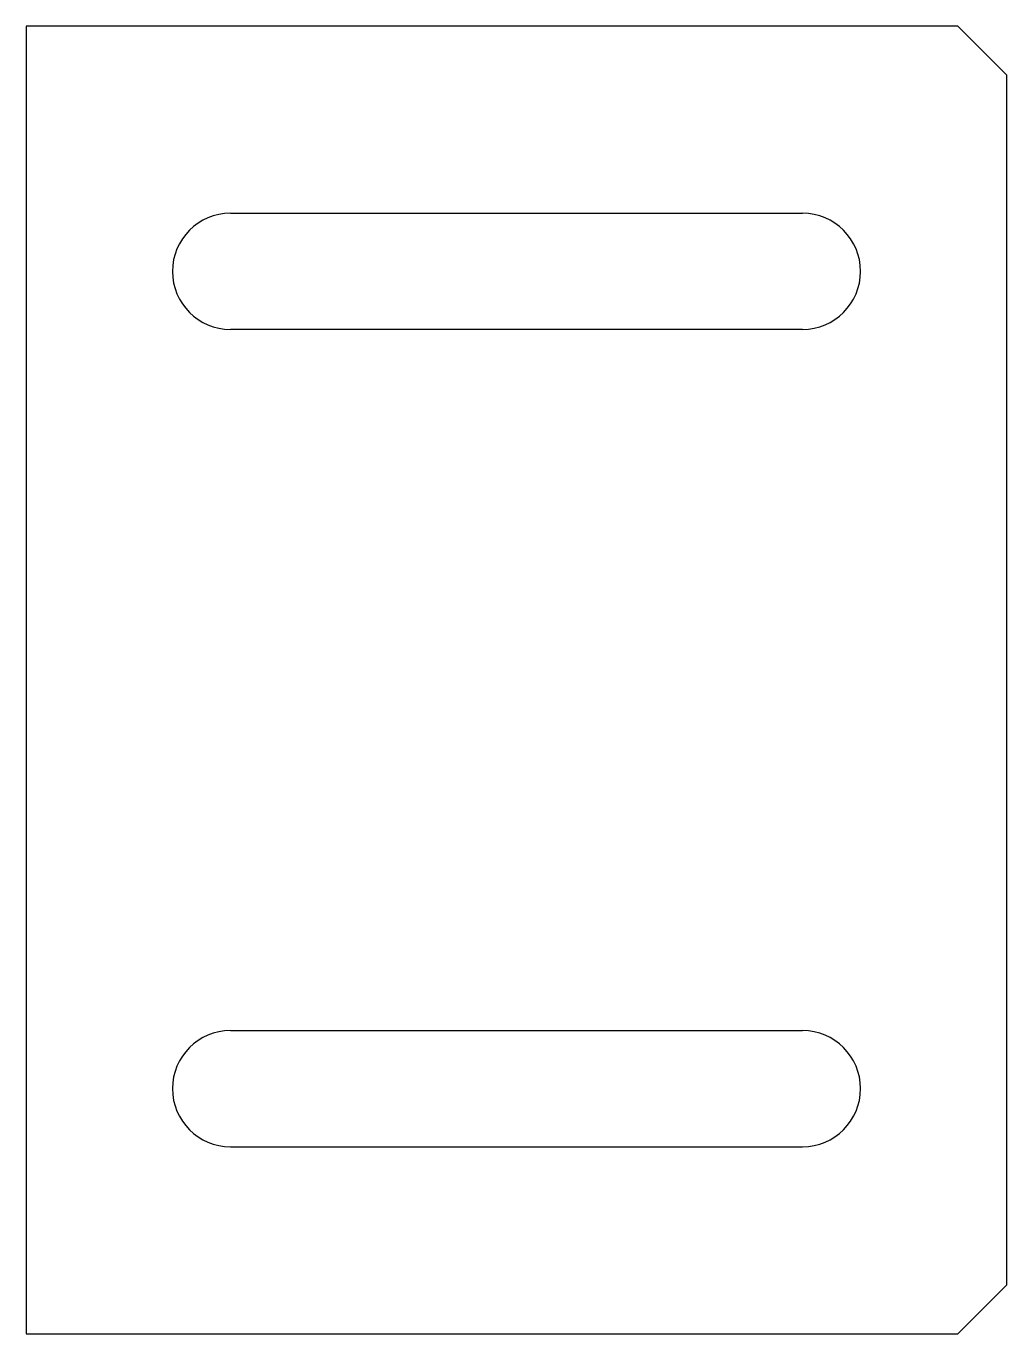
# Model space of a CAD drawing. Extents: x 0 to 60, y 0 to 80.
import ezdxf

# ---------------------------------------------------------------- set-up
doc = ezdxf.new("R2010")
doc.units = 0
doc.layers.get('0').update_dxf_attribs({"linetype": 'CONTINUOUS'})

msp = doc.modelspace()

# ---------------------------------------------------------------- linework, layer by layer
for p, q in [((12.5, 68.55), (47.5, 68.55)), ((47.5, 61.45), (12.5, 61.45)), ((12.5, 18.55), (47.5, 18.55)), ((12.5, 11.45), (47.5, 11.45))]:
    msp.add_line(p, q)
msp.add_lwpolyline([(0, 0), (57, 0), (60, 3), (60, 77), (57, 80), (0, 80)], close=True)
for centre, start, end in [((12.5, 65), 90, 270), ((47.5, 65), 270, 90), ((12.5, 15), 90, 270), ((47.5, 15), 270, 90)]:
    msp.add_arc(centre, 3.55, start, end)

doc.saveas('drawing.dxf')
